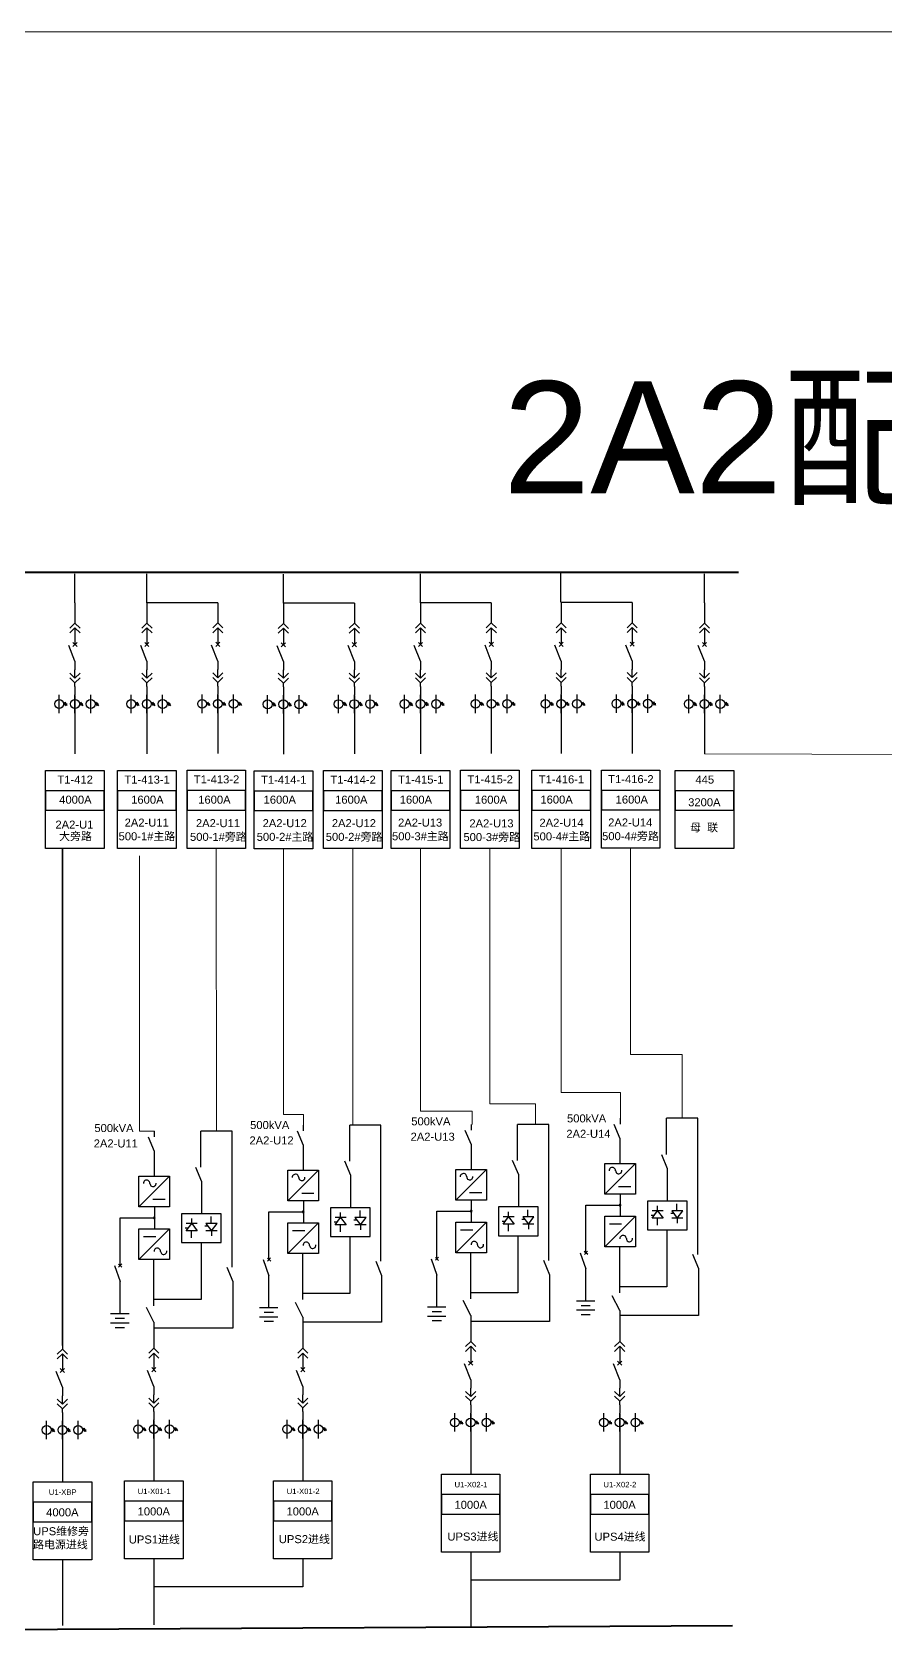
# Model space of a CAD drawing. Header units: millimetres. Extents: x -3460 to -460, y 6070 to 9130.
# Drawn here: x -2184.3 to -2108.3, y 7526.2 to 7668.4 of the extents above; entities that cross this region are included whole.
import ezdxf
from ezdxf.enums import TextEntityAlignment as Align

# ---------------------------------------------------------------- set-up
doc = ezdxf.new("R2010")
doc.units = ezdxf.units.MM
doc.header["$LTSCALE"] = 1000
doc.header["$MEASUREMENT"] = 0
doc.styles.get("Standard").update_dxf_attribs({"font": 'arial.ttf'})

# ---------------------------------------------------------------- blocks, each defined once
blk = doc.blocks.new('DYDQAA05')
at = {"color": 0}
blk.add_lwpolyline([(0, 0), (0, -7)], dxfattribs=at)
blk = doc.blocks.new('DYDQAA03')
at = {"color": 0}
for points in [[(0, 0), (0, -1.5)], [(-2.12, -3.62), (0, -1.5)], [(-2.12, -5.62), (0, -3.5)], [(2.12, -3.62), (0, -1.5)], [(2.12, -5.62), (0, -3.5)], [(0, -3.5), (0, -7)]]:
    blk.add_lwpolyline(points, dxfattribs=at)
blk = doc.blocks.new('DYDQAA09')
at = {"color": 0}
blk.add_lwpolyline([(0, 0), (0, -3.5)], dxfattribs=at)
blk.add_lwpolyline([(0, 0), (0, -3.5)], dxfattribs=at)
blk.add_lwpolyline([(0, 0), (0, -3.5)], dxfattribs=at)
blk.add_lwpolyline([(0, 0), (0, -3.5)], dxfattribs=at)
blk.add_lwpolyline([(0, 0), (0, -3.5)], dxfattribs=at)
blk.add_lwpolyline([(0, 0), (0, -3.5)], dxfattribs=at)
blk.add_lwpolyline([(0, 0), (0, -3.5)], dxfattribs=at)
blk.add_lwpolyline([(0, 0), (0, -3.5)], dxfattribs=at)
blk.add_lwpolyline([(0, 0), (0, -3.5)], dxfattribs=at)
blk = doc.blocks.new('DYDQ0201')
at = {"color": 0}
for points in [[(0.86, -0.86), (-0.86, 0.86)], [(-0.86, -0.86), (0.86, 0.86)], [(0, -7), (-2.61, -0.37)]]:
    blk.add_lwpolyline(points, dxfattribs=at)
blk = doc.blocks.new('DYDQAA04')
at = {"color": 0}
for points in [[(0, -3.5), (0, 0)], [(-2.12, -1.38), (0, -3.5)], [(-2.12, -3.38), (0, -5.5)], [(2.12, -1.38), (0, -3.5)], [(2.12, -3.38), (0, -5.5)], [(0, -7), (0, -5.5)]]:
    blk.add_lwpolyline(points, dxfattribs=at)
blk = doc.blocks.new('A$C03DD39B5')
for p, q in [((417, 475), (283, 392)), ((417, 422), (283, 339)), ((350, 333), (350, 467))]:
    blk.add_line(p, q)
blk.add_lwpolyline([(700, 167), (0, 167)])
blk.add_circle((350, 167), 167)

msp = doc.modelspace()

# ---------------------------------------------------------------- linework, layer by layer
for p, q in [((-2180.48, 7617.54, -9584.06), (-2180.48, 7620.12, -8200.78)), ((-2174.07, 7617.55, -10275.7), (-2174.07, 7620.12, -8892.42)), ((-2161.92, 7617.52, -9584.06), (-2161.92, 7620.1, -8200.78)), ((-2149.71, 7617.55, -8889.69), (-2149.71, 7620.12, -7506.41)), ((-2137.22, 7617.59, -3460.94), (-2137.22, 7620.16, -2077.65)), ((-2124.42, 7617.55, -9584.06), (-2124.42, 7620.12, -8200.78)), ((-2167.76, 7617.55, -10275.7), (-2174.07, 7617.55, -10275.7)), ((-2155.6, 7617.52, -9584.06), (-2161.92, 7617.52, -9584.06)), ((-2143.4, 7617.55, -8889.69), (-2149.71, 7617.55, -8889.69)), ((-2130.86, 7617.56, -15012.81), (-2137.18, 7617.56, -15012.81)), ((-2180.48, 7609.3, -7382.84), (-2180.48, 7607.66, -7382.84)), ((-2174.07, 7609.31, -8074.48), (-2174.07, 7607.67, -8074.48)), ((-2167.76, 7609.32, -7382.84), (-2167.76, 7607.68, -7382.84)), ((-2161.92, 7609.28, -7382.84), (-2161.92, 7607.64, -7382.84)), ((-2155.6, 7609.3, -6691.2), (-2155.6, 7607.66, -6691.2)), ((-2149.71, 7609.31, -6688.47), (-2149.71, 7607.67, -6688.47)), ((-2143.4, 7609.32, -5996.82), (-2143.4, 7607.68, -5996.82)), ((-2137.18, 7609.32, -12811.59), (-2137.18, 7607.68, -12811.59)), ((-2130.86, 7609.34, -12119.95), (-2130.86, 7607.7, -12119.95)), ((-2124.42, 7609.31, -7382.84), (-2124.42, 7607.67, -7382.84)), ((-2180.48, 7607.66, -7382.84), (-2180.48, 7604.1, -7382.84)), ((-2174.07, 7607.67, -8074.48), (-2174.07, 7604.1, -8074.48)), ((-2167.76, 7607.68, -7382.84), (-2167.76, 7604.12, -7382.84)), ((-2161.92, 7607.64, -7382.84), (-2161.92, 7604.07, -7382.84)), ((-2155.6, 7607.66, -6691.2), (-2155.6, 7604.09, -6691.2)), ((-2149.71, 7607.67, -6688.47), (-2149.71, 7604.1, -6688.47)), ((-2143.4, 7607.68, -5996.82), (-2143.4, 7604.12, -5996.82)), ((-2137.18, 7607.68, -12811.59), (-2137.18, 7604.12, -12811.59)), ((-2130.86, 7607.7, -12119.95), (-2130.86, 7604.13, -12119.95)), ((-2124.42, 7607.67, -7382.84), (-2124.42, 7604.1, -7382.84)), ((-2181.6, 7544.65, -6824.36), (-2181.6, 7543.01, -6824.36)), ((-2173.45, 7544.72, -6824.36), (-2173.45, 7543.08, -6824.36)), ((-2160.19, 7544.72, -6824.36), (-2160.19, 7543.08, -6824.36)), ((-2145.24, 7545.32, -6824.36), (-2145.24, 7543.68, -6824.36)), ((-2131.97, 7545.32, -6824.36), (-2131.97, 7543.68, -6824.36)), ((-2181.6, 7543.01, -4623.13), (-2181.6, 7539.26, -6983.17)), ((-2173.45, 7543.08, -4623.13), (-2173.45, 7539.33, -6950.66)), ((-2160.19, 7543.08, -4623.13), (-2160.19, 7539.33, -6982.15)), ((-2145.24, 7543.68, -4623.13), (-2145.24, 7539.93, -6950.66)), ((-2131.97, 7543.68, -4623.13), (-2131.97, 7539.93, -6982.15)), ((-2181.6, 7532.3, -6950.66), (-2181.6, 7526.45, -6950.66)), ((-2173.45, 7532.38, -6950.66), (-2173.45, 7526.52, -6950.66)), ((-2160.19, 7532.38, -6950.66), (-2160.19, 7529.91, -6950.66)), ((-2145.24, 7532.98, -6950.66), (-2145.24, 7526.4, -6950.66)), ((-2131.97, 7532.98, -6950.66), (-2131.97, 7530.5, -6950.66)), ((-2131.97, 7530.5, -6950.66), (-2145.24, 7530.5, -6950.66)), ((-2160.19, 7529.91, -6950.66), (-2173.45, 7529.91, -6950.66))]:
    msp.add_line(p, q)
at = {"color": 1, "lineweight": 20}
msp.add_line((-2124.42, 7604.1, -7382.84), (-2092.45, 7603.99, -6691.2), dxfattribs=at)
at = {"color": 5, "lineweight": 35}
msp.add_line((-2181.6, 7595.66, -8200.78), (-2181.6, 7551.4, -9025.58), dxfattribs=at)
at = {"color": 3, "lineweight": 13, "ltscale": 0.02468, "true_color": 0x00ff00}
for p, q in [((-2167.89, 7595.67, -8200.78), (-2167.88, 7570.49, -9025.58)), ((-2155.74, 7595.65, -7509.14), (-2155.74, 7571.03, -9025.58)), ((-2143.53, 7595.67, -6814.77), (-2143.53, 7572.91, -6814.77)), ((-2131, 7595.69, -12937.89), (-2131, 7577.3, -12937.89)), ((-2131, 7577.3, -12937.89), (-2126.41, 7577.3, -12937.89)), ((-2126.41, 7577.3, -12937.89), (-2126.41, 7571.63, -12937.89)), ((-2143.53, 7572.91, -6814.77), (-2139.47, 7572.91, -6814.77)), ((-2139.47, 7572.91, -6814.77), (-2139.47, 7571.09, -6814.77))]:
    msp.add_line(p, q, dxfattribs=at)
at = {"color": 6, "lineweight": 13, "ltscale": 0.02468, "true_color": 0xff00ff}
for p, q in [((-2161.92, 7595.63, -8200.78), (-2161.92, 7571.96, -8200.78)), ((-2149.71, 7595.66, -7506.41), (-2149.71, 7572.26, -7506.41)), ((-2137.18, 7595.67, -13629.53), (-2137.18, 7573.92, -13629.53)), ((-2174.74, 7595), (-2174.74, 7570.49)), ((-2137.18, 7573.92, -13629.53), (-2131.9, 7573.92, -13629.53)), ((-2131.9, 7573.92, -13629.53), (-2131.9, 7571.63, -13629.53)), ((-2161.92, 7571.96, -8200.78), (-2160.13, 7571.96, -8200.78)), ((-2160.13, 7571.96, -8200.78), (-2160.13, 7571.03, -8200.78)), ((-2149.71, 7572.26, -7506.41), (-2145.11, 7572.26, -7506.41)), ((-2145.11, 7572.26, -7506.41), (-2145.11, 7571.09, -7506.41)), ((-2174.74, 7570.49), (-2173.4, 7570.49))]:
    msp.add_line(p, q, dxfattribs=at)
at = {"color": 3, "lineweight": -2}
for p, q in [((-2131.91, 7571.11, -9025.58), (-2131.91, 7571.63, -9025.58)), ((-2125.01, 7571.63, -9025.58), (-2127.79, 7571.63, -9025.58)), ((-2127.79, 7568.41, -9025.58), (-2127.79, 7571.63, -9025.58)), ((-2125.01, 7571.63, -9025.58), (-2127.79, 7571.63, -9025.58)), ((-2173.4, 7569.97, -9025.58), (-2173.4, 7570.49, -9025.58)), ((-2166.49, 7570.49, -9025.58), (-2169.28, 7570.49, -9025.58)), ((-2169.28, 7567.27, -9025.58), (-2169.28, 7570.49, -9025.58)), ((-2166.49, 7570.49, -9025.58), (-2169.28, 7570.49, -9025.58)), ((-2160.7, 7570.51, -9025.58), (-2160.17, 7569.23, -9025.58)), ((-2160.13, 7570.51, -9025.58), (-2160.13, 7571.03, -9025.58)), ((-2153.23, 7571.03, -9025.58), (-2156.01, 7571.03, -9025.58)), ((-2156.01, 7567.81, -9025.58), (-2156.01, 7571.03, -9025.58)), ((-2153.23, 7571.03, -9025.58), (-2156.01, 7571.03, -9025.58)), ((-2145.75, 7570.56, -9025.58), (-2145.21, 7569.29, -9025.58)), ((-2145.18, 7570.57, -9025.58), (-2145.18, 7571.09, -9025.58)), ((-2138.27, 7571.09, -9025.58), (-2141.06, 7571.09, -9025.58)), ((-2141.06, 7567.87, -9025.58), (-2141.06, 7571.09, -9025.58)), ((-2138.27, 7571.09, -9025.58), (-2141.06, 7571.09, -9025.58)), ((-2132.48, 7571.1, -9025.58), (-2131.95, 7569.83, -9025.58)), ((-2173.96, 7569.97, -9025.58), (-2173.43, 7568.69, -9025.58)), ((-2173.43, 7568.69, -9025.58), (-2173.43, 7566.51, -9025.58)), ((-2160.17, 7569.23, -9025.58), (-2160.17, 7567.05, -9025.58)), ((-2145.21, 7569.29, -9025.58), (-2145.21, 7567.1, -9025.58)), ((-2131.95, 7569.83, -9025.58), (-2131.95, 7567.64, -9025.58)), ((-2169.75, 7567.29, -9025.58), (-2169.21, 7566.01, -9025.58)), ((-2156.48, 7567.83, -9025.58), (-2155.95, 7566.55, -9025.58)), ((-2141.53, 7567.89, -9025.58), (-2140.99, 7566.61, -9025.58)), ((-2130.57, 7567.6, -9025.58), (-2133.3, 7564.87, -9025.58)), ((-2133.3, 7567.6, -9025.58), (-2130.57, 7567.6, -9025.58)), ((-2133.3, 7564.87, -9025.58), (-2133.3, 7567.6, -9025.58)), ((-2130.57, 7567.6, -9025.58), (-2130.57, 7564.87, -9025.58)), ((-2128.26, 7568.42, -9025.58), (-2127.73, 7567.15, -9025.58)), ((-2127.73, 7567.15, -9025.58), (-2127.73, 7564.26, -9025.58)), ((-2172.05, 7566.47, -9025.58), (-2174.78, 7563.74, -9025.58)), ((-2174.78, 7566.47, -9025.58), (-2172.05, 7566.47, -9025.58)), ((-2174.78, 7563.74, -9025.58), (-2174.78, 7566.47, -9025.58)), ((-2172.05, 7566.47, -9025.58), (-2172.05, 7563.74, -9025.58)), ((-2169.21, 7566.01, -9025.58), (-2169.21, 7563.13, -9025.58)), ((-2158.79, 7567.01, -9025.58), (-2161.52, 7564.27, -9025.58)), ((-2161.52, 7567.01, -9025.58), (-2158.79, 7567.01, -9025.58)), ((-2161.52, 7564.27, -9025.58), (-2161.52, 7567.01, -9025.58)), ((-2158.79, 7567.01, -9025.58), (-2158.79, 7564.27, -9025.58)), ((-2155.95, 7566.55, -9025.58), (-2155.95, 7563.67, -9025.58)), ((-2143.83, 7567.07, -9025.58), (-2146.56, 7564.33, -9025.58)), ((-2146.56, 7567.07, -9025.58), (-2143.83, 7567.07, -9025.58)), ((-2146.56, 7564.33, -9025.58), (-2146.56, 7567.07, -9025.58)), ((-2143.83, 7567.07, -9025.58), (-2143.83, 7564.33, -9025.58)), ((-2140.99, 7566.61, -9025.58), (-2140.99, 7563.73, -9025.58)), ((-2173.55, 7564.42, -9025.58), (-2172.46, 7564.42, -9025.58)), ((-2160.29, 7564.96, -9025.58), (-2159.2, 7564.96, -9025.58)), ((-2160.14, 7564.29, -9025.58), (-2160.14, 7562.36, -9025.58)), ((-2143.83, 7564.33, -9025.58), (-2146.56, 7564.33, -9025.58)), ((-2145.33, 7565.02, -9025.58), (-2144.24, 7565.02, -9025.58)), ((-2145.19, 7564.35, -9025.58), (-2145.19, 7562.42, -9025.58)), ((-2130.57, 7564.87, -9025.58), (-2133.3, 7564.87, -9025.58)), ((-2132.07, 7565.55, -9025.58), (-2130.98, 7565.55, -9025.58)), ((-2131.93, 7564.89, -9025.58), (-2131.93, 7562.96, -9025.58)), ((-2172.05, 7563.74, -9025.58), (-2174.78, 7563.74, -9025.58)), ((-2173.41, 7563.75, -9025.58), (-2173.41, 7561.82, -9025.58)), ((-2169.21, 7563.13, -9025.58), (-2170.98, 7563.13, -9025.58)), ((-2170.98, 7563.13, -9025.58), (-2170.98, 7560.56, -9025.58)), ((-2167.45, 7563.13, -9025.58), (-2169.21, 7563.13, -9025.58)), ((-2168.36, 7562.27, -9025.58), (-2168.36, 7562.89, -9025.58)), ((-2167.45, 7560.56, -9025.58), (-2167.45, 7563.13, -9025.58)), ((-2163.2, 7563.3, -9025.58), (-2160.14, 7563.3, -9025.58)), ((-2163.2, 7560.51, -9025.58), (-2163.2, 7563.3, -9025.58)), ((-2163.2, 7560.51, -9025.58), (-2163.2, 7563.27, -9025.58)), ((-2158.79, 7564.27, -9025.58), (-2161.52, 7564.27, -9025.58)), ((-2155.95, 7563.67, -9025.58), (-2157.72, 7563.67, -9025.58)), ((-2157.72, 7563.67, -9025.58), (-2157.72, 7561.1, -9025.58)), ((-2156.82, 7562.8, -9025.58), (-2156.82, 7563.24, -9025.58)), ((-2154.18, 7563.67, -9025.58), (-2155.95, 7563.67, -9025.58)), ((-2155.09, 7562.81, -9025.58), (-2155.09, 7563.43, -9025.58)), ((-2154.18, 7561.1, -9025.58), (-2154.18, 7563.67, -9025.58)), ((-2148.25, 7563.36, -9025.58), (-2145.19, 7563.36, -9025.58)), ((-2148.25, 7560.57, -9025.58), (-2148.25, 7563.36, -9025.58)), ((-2148.25, 7560.57, -9025.58), (-2148.25, 7563.33, -9025.58)), ((-2140.99, 7563.73, -9025.58), (-2142.76, 7563.73, -9025.58)), ((-2142.76, 7563.73, -9025.58), (-2142.76, 7561.16, -9025.58)), ((-2141.87, 7562.86, -9025.58), (-2141.87, 7563.3, -9025.58)), ((-2139.23, 7563.73, -9025.58), (-2140.99, 7563.73, -9025.58)), ((-2140.14, 7562.87, -9025.58), (-2140.14, 7563.48, -9025.58)), ((-2139.23, 7561.16, -9025.58), (-2139.23, 7563.73, -9025.58)), ((-2134.98, 7563.9, -9025.58), (-2131.93, 7563.9, -9025.58)), ((-2134.98, 7561.1, -9025.58), (-2134.98, 7563.9, -9025.58)), ((-2134.98, 7561.1, -9025.58), (-2134.98, 7563.87, -9025.58)), ((-2133.3, 7562.92, -9025.58), (-2130.57, 7562.92, -9025.58)), ((-2130.57, 7562.92, -9025.58), (-2133.3, 7560.19, -9025.58)), ((-2133.3, 7560.19, -9025.58), (-2133.3, 7562.92, -9025.58)), ((-2130.57, 7562.92, -9025.58), (-2130.57, 7560.19, -9025.58)), ((-2127.73, 7564.26, -9025.58), (-2129.5, 7564.26, -9025.58)), ((-2129.5, 7564.26, -9025.58), (-2129.5, 7561.7, -9025.58)), ((-2128.92, 7562.98, -9025.58), (-2129.18, 7562.98, -9025.58)), ((-2128.11, 7563.39, -9025.58), (-2129.09, 7563.39, -9025.58)), ((-2129.09, 7562.74, -9025.58), (-2128.6, 7563.39, -9025.58)), ((-2128.6, 7563.4, -9025.58), (-2128.6, 7563.83, -9025.58)), ((-2128.6, 7563.39, -9025.58), (-2128.11, 7562.74, -9025.58)), ((-2125.97, 7564.26, -9025.58), (-2127.73, 7564.26, -9025.58)), ((-2127.15, 7563.15, -9025.58), (-2127.42, 7563.15, -9025.58)), ((-2126.34, 7563.39, -9025.58), (-2127.33, 7563.39, -9025.58)), ((-2127.33, 7563.39, -9025.58), (-2126.84, 7562.74, -9025.58)), ((-2126.87, 7563.41, -9025.58), (-2126.87, 7564.02, -9025.58)), ((-2126.84, 7562.74, -9025.58), (-2126.34, 7563.39, -9025.58)), ((-2125.97, 7561.7, -9025.58), (-2125.97, 7564.26, -9025.58)), ((-2176.46, 7562.77, -9025.58), (-2173.41, 7562.77, -9025.58)), ((-2176.46, 7559.97, -9025.58), (-2176.46, 7562.77, -9025.58)), ((-2176.46, 7559.97, -9025.58), (-2176.46, 7562.74, -9025.58)), ((-2174.78, 7561.79, -9025.58), (-2172.05, 7561.79, -9025.58)), ((-2172.05, 7561.79, -9025.58), (-2174.78, 7559.05, -9025.58)), ((-2174.78, 7559.05, -9025.58), (-2174.78, 7561.79, -9025.58)), ((-2172.05, 7561.79, -9025.58), (-2172.05, 7559.05, -9025.58)), ((-2170.4, 7561.84, -9025.58), (-2170.66, 7561.84, -9025.58)), ((-2169.59, 7562.26, -9025.58), (-2170.58, 7562.26, -9025.58)), ((-2170.58, 7561.6, -9025.58), (-2170.08, 7562.26, -9025.58)), ((-2169.59, 7561.6, -9025.58), (-2170.58, 7561.6, -9025.58)), ((-2170.12, 7561.59, -9025.58), (-2170.12, 7560.97, -9025.58)), ((-2170.08, 7562.26, -9025.58), (-2170.08, 7562.7, -9025.58)), ((-2170.08, 7562.26, -9025.58), (-2169.59, 7561.6, -9025.58)), ((-2168.64, 7562.02, -9025.58), (-2168.9, 7562.02, -9025.58)), ((-2167.83, 7562.26, -9025.58), (-2168.81, 7562.26, -9025.58)), ((-2168.81, 7562.26, -9025.58), (-2168.32, 7561.6, -9025.58)), ((-2167.83, 7561.6, -9025.58), (-2168.81, 7561.6, -9025.58)), ((-2168.32, 7561.6, -9025.58), (-2167.83, 7562.26, -9025.58)), ((-2168.32, 7561.6, -9025.58), (-2168.32, 7561.16, -9025.58)), ((-2161.52, 7562.32, -9025.58), (-2158.79, 7562.32, -9025.58)), ((-2158.79, 7562.32, -9025.58), (-2161.52, 7559.59, -9025.58)), ((-2161.52, 7559.59, -9025.58), (-2161.52, 7562.32, -9025.58)), ((-2161.11, 7561.64, -9025.58), (-2160.02, 7561.64, -9025.58)), ((-2158.79, 7562.32, -9025.58), (-2158.79, 7559.59, -9025.58)), ((-2157.14, 7562.38, -9025.58), (-2157.4, 7562.38, -9025.58)), ((-2156.33, 7562.79, -9025.58), (-2157.31, 7562.79, -9025.58)), ((-2157.31, 7562.14, -9025.58), (-2156.82, 7562.79, -9025.58)), ((-2156.33, 7562.14, -9025.58), (-2157.31, 7562.14, -9025.58)), ((-2156.86, 7562.12, -9025.58), (-2156.86, 7561.51, -9025.58)), ((-2156.82, 7562.79, -9025.58), (-2156.33, 7562.14, -9025.58)), ((-2155.37, 7562.55, -9025.58), (-2155.63, 7562.55, -9025.58)), ((-2154.56, 7562.79, -9025.58), (-2155.55, 7562.79, -9025.58)), ((-2155.55, 7562.79, -9025.58), (-2155.06, 7562.14, -9025.58)), ((-2154.56, 7562.14, -9025.58), (-2155.55, 7562.14, -9025.58)), ((-2155.06, 7562.14, -9025.58), (-2154.56, 7562.79, -9025.58)), ((-2155.06, 7562.14, -9025.58), (-2155.06, 7561.7, -9025.58)), ((-2146.56, 7562.38, -9025.58), (-2143.83, 7562.38, -9025.58)), ((-2143.83, 7562.38, -9025.58), (-2146.56, 7559.65, -9025.58)), ((-2146.56, 7559.65, -9025.58), (-2146.56, 7562.38, -9025.58)), ((-2146.15, 7561.7, -9025.58), (-2145.06, 7561.7, -9025.58)), ((-2143.83, 7562.38, -9025.58), (-2143.83, 7559.65, -9025.58)), ((-2142.18, 7562.44, -9025.58), (-2142.44, 7562.44, -9025.58)), ((-2141.37, 7562.85, -9025.58), (-2142.36, 7562.85, -9025.58)), ((-2142.36, 7562.2, -9025.58), (-2141.87, 7562.85, -9025.58)), ((-2141.37, 7562.2, -9025.58), (-2142.36, 7562.2, -9025.58)), ((-2141.9, 7562.18, -9025.58), (-2141.9, 7561.57, -9025.58)), ((-2141.87, 7562.85, -9025.58), (-2141.37, 7562.2, -9025.58)), ((-2140.42, 7562.61, -9025.58), (-2140.68, 7562.61, -9025.58)), ((-2139.61, 7562.85, -9025.58), (-2140.59, 7562.85, -9025.58)), ((-2140.59, 7562.85, -9025.58), (-2140.1, 7562.2, -9025.58)), ((-2139.61, 7562.2, -9025.58), (-2140.59, 7562.2, -9025.58)), ((-2140.1, 7562.2, -9025.58), (-2139.61, 7562.85, -9025.58)), ((-2140.1, 7562.19, -9025.58), (-2140.1, 7561.76, -9025.58)), ((-2132.89, 7562.24, -9025.58), (-2131.8, 7562.24, -9025.58)), ((-2129.5, 7561.7, -9025.58), (-2127.73, 7561.7, -9025.58)), ((-2128.11, 7562.74, -9025.58), (-2129.09, 7562.74, -9025.58)), ((-2128.64, 7562.72, -9025.58), (-2128.64, 7562.11, -9025.58)), ((-2127.73, 7561.7, -9025.58), (-2125.97, 7561.7, -9025.58)), ((-2126.34, 7562.74, -9025.58), (-2127.33, 7562.74, -9025.58)), ((-2126.84, 7562.73, -9025.58), (-2126.84, 7562.29, -9025.58)), ((-2174.37, 7561.1, -9025.58), (-2173.28, 7561.1, -9025.58)), ((-2170.98, 7560.56, -9025.58), (-2169.21, 7560.56, -9025.58)), ((-2169.21, 7560.56, -9025.58), (-2167.45, 7560.56, -9025.58)), ((-2157.72, 7561.1, -9025.58), (-2155.95, 7561.1, -9025.58)), ((-2155.95, 7561.1, -9025.58), (-2154.18, 7561.1, -9025.58)), ((-2142.76, 7561.16, -9025.58), (-2140.99, 7561.16, -9025.58)), ((-2140.99, 7561.16, -9025.58), (-2139.23, 7561.16, -9025.58)), ((-2130.57, 7560.19, -9025.58), (-2133.3, 7560.19, -9025.58)), ((-2172.05, 7559.05, -9025.58), (-2174.78, 7559.05, -9025.58)), ((-2158.79, 7559.59, -9025.58), (-2161.52, 7559.59, -9025.58)), ((-2143.83, 7559.65, -9025.58), (-2146.56, 7559.65, -9025.58))]:
    msp.add_line(p, q, dxfattribs=at)
at = {"color": 3}
for p, q in [((-2125.01, 7559.5, -9025.58), (-2125.01, 7571.63, -9025.58)), ((-2166.49, 7558.37, -9025.58), (-2166.49, 7570.49, -9025.58)), ((-2153.23, 7558.9, -9025.58), (-2153.23, 7571.03, -9025.58)), ((-2138.27, 7558.96, -9025.58), (-2138.27, 7571.09, -9025.58)), ((-2127.77, 7561.7, -9025.58), (-2127.77, 7558.24, -9025.58)), ((-2169.25, 7560.56, -9025.58), (-2169.25, 7557.1, -9025.58)), ((-2163.2, 7559.05, -9025.58), (-2163.2, 7560.51, -9025.58)), ((-2155.99, 7561.1, -9025.58), (-2155.99, 7557.64, -9025.58)), ((-2148.25, 7559.11, -9025.58), (-2148.25, 7560.57, -9025.58)), ((-2141.03, 7561.16, -9025.58), (-2141.03, 7557.7, -9025.58)), ((-2134.98, 7559.65, -9025.58), (-2134.98, 7561.1, -9025.58)), ((-2131.97, 7556.07, -9025.58), (-2131.97, 7560.19, -9025.58)), ((-2176.3, 7558.36, -9025.58), (-2176.6, 7558.64, -9025.58)), ((-2176.32, 7558.66, -9025.58), (-2176.59, 7558.38, -9025.58)), ((-2176.46, 7558.51, -9025.58), (-2176.46, 7559.97, -9025.58)), ((-2173.45, 7554.94, -9025.58), (-2173.45, 7559.05, -9025.58)), ((-2163.71, 7559.05, -9025.58), (-2163.2, 7557.61, -9025.58)), ((-2163.04, 7558.9, -9025.58), (-2163.34, 7559.18, -9025.58)), ((-2163.06, 7559.2, -9025.58), (-2163.33, 7558.92, -9025.58)), ((-2160.19, 7555.48, -9025.58), (-2160.19, 7559.59, -9025.58)), ((-2153.7, 7558.92, -9025.58), (-2153.17, 7557.64, -9025.58)), ((-2148.75, 7559.11, -9025.58), (-2148.25, 7557.67, -9025.58)), ((-2148.09, 7558.95, -9025.58), (-2148.38, 7559.24, -9025.58)), ((-2148.1, 7559.25, -9025.58), (-2148.37, 7558.98, -9025.58)), ((-2145.24, 7555.54, -9025.58), (-2145.24, 7559.65, -9025.58)), ((-2138.74, 7558.98, -9025.58), (-2138.21, 7557.7, -9025.58)), ((-2135.49, 7559.65, -9025.58), (-2134.98, 7558.21, -9025.58)), ((-2134.82, 7559.49, -9025.58), (-2135.12, 7559.78, -9025.58)), ((-2134.84, 7559.79, -9025.58), (-2135.11, 7559.51, -9025.58)), ((-2125.48, 7559.52, -9025.58), (-2124.95, 7558.24, -9025.58)), ((-2176.97, 7558.51, -9025.58), (-2176.46, 7557.08, -9025.58)), ((-2166.96, 7558.38, -9025.58), (-2166.43, 7557.1, -9025.58)), ((-2163.2, 7554.75, -9025.58), (-2163.2, 7557.61, -9025.58)), ((-2153.17, 7557.64, -9025.58), (-2153.17, 7553.48, -9025.58)), ((-2148.25, 7554.81, -9025.58), (-2148.25, 7557.67, -9025.58)), ((-2138.21, 7557.7, -9025.58), (-2138.21, 7553.54, -9025.58)), ((-2134.98, 7555.35, -9025.58), (-2134.98, 7558.21, -9025.58)), ((-2124.95, 7558.24, -9025.58), (-2124.95, 7554.08, -9025.58)), ((-2176.46, 7554.21, -9025.58), (-2176.46, 7557.08, -9025.58)), ((-2166.43, 7557.1, -9025.58), (-2166.43, 7552.95, -9025.58)), ((-2131.97, 7554.51, -9025.58), (-2132.63, 7555.82, -9025.58)), ((-2173.45, 7553.48, -9025.58), (-2174.12, 7554.79, -9025.58)), ((-2160.19, 7553.91, -9025.58), (-2160.85, 7555.22, -9025.58)), ((-2145.24, 7554.08, -9025.58), (-2145.9, 7555.39, -9025.58)), ((-2131.97, 7554.51, -9025.58), (-2131.97, 7552.07, -9025.58)), ((-2173.45, 7553.48, -9025.58), (-2173.45, 7551.47, -9025.58)), ((-2166.43, 7552.95, -9025.58), (-2173.45, 7552.95, -9025.58)), ((-2160.19, 7553.91, -9025.58), (-2160.19, 7551.47, -9025.58)), ((-2153.17, 7553.48, -9025.58), (-2160.19, 7553.48, -9025.58)), ((-2145.24, 7554.08, -9025.58), (-2145.24, 7552.07, -9025.58)), ((-2138.21, 7553.54, -9025.58), (-2145.24, 7553.54, -9025.58)), ((-2124.95, 7554.08, -9025.58), (-2131.97, 7554.08, -9025.58))]:
    msp.add_line(p, q, dxfattribs=at)
at = {"color": 1, "lineweight": 40}
msp.add_line((-2269.49, 7525.67, -13618.64), (-2121.91, 7526.45, -13618.64), dxfattribs=at)
at = {"color": 1, "lineweight": 13, "ltscale": 0.001071}
msp.add_lwpolyline([(-2276.16, 7668.39), (-1872, 7668.39), (-1872, 7350), (-2276.16, 7350)], close=True, dxfattribs=at)
at = {"color": 1, "lineweight": 40, "ltscale": 100, "elevation": -27554.09}
msp.add_lwpolyline([(-2121.38, 7620.23), (-2229.07, 7620.23), (-2229.07, 7620.23)], dxfattribs=at)
for points, elevation in [([(-2183.09, 7602.61), (-2177.88, 7602.61), (-2177.88, 7595.66), (-2183.09, 7595.66)], -8200.78), ([(-2176.68, 7602.61), (-2171.47, 7602.61), (-2171.47, 7595.66), (-2176.68, 7595.66)], -8892.42), ([(-2170.5, 7602.63), (-2165.29, 7602.63), (-2165.29, 7595.67), (-2170.5, 7595.67)], -8200.78), ([(-2164.52, 7602.59), (-2159.31, 7602.59), (-2159.31, 7595.63), (-2164.52, 7595.63)], -8200.78), ([(-2158.34, 7602.6), (-2153.13, 7602.6), (-2153.13, 7595.65), (-2158.34, 7595.65)], -7509.14), ([(-2152.32, 7602.61), (-2147.11, 7602.61), (-2147.11, 7595.66), (-2152.32, 7595.66)], -7506.41), ([(-2146.14, 7602.63), (-2140.93, 7602.63), (-2140.93, 7595.67), (-2146.14, 7595.67)], -6814.77), ([(-2139.78, 7602.63), (-2134.57, 7602.63), (-2134.57, 7595.67), (-2139.78, 7595.67)], -13629.53), ([(-2133.6, 7602.64), (-2128.39, 7602.64), (-2128.39, 7595.69), (-2133.6, 7595.69)], -12937.89), ([(-2127.02, 7602.61), (-2121.81, 7602.61), (-2121.81, 7595.66), (-2127.02, 7595.66)], -8200.78), ([(-2183.09, 7599.06), (-2177.88, 7599.06), (-2177.88, 7600.79), (-2183.09, 7600.79)], -8200.78), ([(-2176.68, 7599.06), (-2171.47, 7599.06), (-2171.47, 7600.8), (-2176.68, 7600.8)], -8892.42), ([(-2170.5, 7599.08), (-2165.29, 7599.08), (-2165.29, 7600.81), (-2170.5, 7600.81)], -8200.78), ([(-2164.52, 7599.03), (-2159.31, 7599.03), (-2159.31, 7600.77), (-2164.52, 7600.77)], -8200.78), ([(-2158.34, 7599.05), (-2153.13, 7599.05), (-2153.13, 7600.79), (-2158.34, 7600.79)], -7509.14), ([(-2152.32, 7599.06), (-2147.11, 7599.06), (-2147.11, 7600.8), (-2152.32, 7600.8)], -7506.41), ([(-2146.14, 7599.08), (-2140.93, 7599.08), (-2140.93, 7600.81), (-2146.14, 7600.81)], -6814.77), ([(-2139.78, 7599.08), (-2134.57, 7599.08), (-2134.57, 7600.81), (-2139.78, 7600.81)], -13629.53), ([(-2133.6, 7599.09), (-2128.39, 7599.09), (-2128.39, 7600.83), (-2133.6, 7600.83)], -12937.89), ([(-2127.02, 7599.06), (-2121.81, 7599.06), (-2121.81, 7600.8), (-2127.02, 7600.8)], -8200.78), ([(-2184.2, 7539.26), (-2178.99, 7539.26), (-2178.99, 7532.3), (-2184.2, 7532.3)], -6983.17), ([(-2176.06, 7539.33), (-2170.85, 7539.33), (-2170.85, 7532.38), (-2176.06, 7532.38)], -6950.66), ([(-2162.8, 7539.33), (-2157.59, 7539.33), (-2157.59, 7532.38), (-2162.8, 7532.38)], -6982.15), ([(-2147.84, 7539.93), (-2142.63, 7539.93), (-2142.63, 7532.98), (-2147.84, 7532.98)], -6950.66), ([(-2134.58, 7539.93), (-2129.37, 7539.93), (-2129.37, 7532.98), (-2134.58, 7532.98)], -6982.15), ([(-2184.2, 7535.7), (-2178.99, 7535.7), (-2178.99, 7537.44), (-2184.2, 7537.44)], -6983.17), ([(-2176.06, 7535.78), (-2170.85, 7535.78), (-2170.85, 7537.52), (-2176.06, 7537.52)], -6950.66), ([(-2162.8, 7535.78), (-2157.59, 7535.78), (-2157.59, 7537.52), (-2162.8, 7537.52)], -6982.15), ([(-2147.84, 7536.38), (-2142.63, 7536.38), (-2142.63, 7538.11), (-2147.84, 7538.11)], -6950.66), ([(-2134.58, 7536.38), (-2129.37, 7536.38), (-2129.37, 7538.11), (-2134.58, 7538.11)], -6982.15)]:
    msp.add_lwpolyline(points, close=True, dxfattribs=dict(elevation=elevation))
at = {"color": 3, "elevation": -9025.58}
for points in [[(-2155.99, 7557.64), (-2155.99, 7556.02), (-2160.19, 7556.02)], [(-2141.03, 7557.7), (-2141.03, 7556.08), (-2145.24, 7556.08)], [(-2127.77, 7558.24), (-2127.77, 7556.62), (-2131.97, 7556.62)], [(-2169.25, 7557.1), (-2169.25, 7555.48), (-2173.45, 7555.48)], [(-2162.4, 7554.75), (-2164.04, 7554.75)], [(-2162.81, 7554.34), (-2163.63, 7554.34)], [(-2147.44, 7554.81), (-2149.08, 7554.81)], [(-2147.85, 7554.4), (-2148.67, 7554.4)], [(-2134.18, 7555.35), (-2135.82, 7555.35)], [(-2134.18, 7554.53), (-2135.82, 7554.53)], [(-2134.59, 7554.94), (-2135.41, 7554.94)], [(-2175.66, 7554.21), (-2177.3, 7554.21)], [(-2175.66, 7553.39), (-2177.3, 7553.39)], [(-2176.07, 7553.8), (-2176.89, 7553.8)], [(-2176.07, 7552.98), (-2176.89, 7552.98)], [(-2162.4, 7553.93), (-2164.04, 7553.93)], [(-2162.81, 7553.52), (-2163.63, 7553.52)], [(-2147.44, 7553.99), (-2149.08, 7553.99)], [(-2147.85, 7553.58), (-2148.67, 7553.58)], [(-2134.59, 7554.12), (-2135.41, 7554.12)]]:
    msp.add_lwpolyline(points, dxfattribs=at)
at = {"color": 3, "lineweight": -2}
for centre, radius, start, end in [((-2132.62, 7566.96, -9025.58), 0.29, 0, 183.1262), ((-2174.1, 7565.83, -9025.58), 0.29, 0, 183.1262), ((-2173.53, 7565.83, -9025.58), 0.276, 180, 7.6852), ((-2160.84, 7566.36, -9025.58), 0.29, 0, 183.1262), ((-2160.27, 7566.36, -9025.58), 0.276, 180, 7.6852), ((-2145.88, 7566.42, -9025.58), 0.29, 0, 183.1262), ((-2145.32, 7566.42, -9025.58), 0.276, 180, 7.6852), ((-2132.05, 7566.96, -9025.58), 0.276, 180, 7.6852), ((-2160.15, 7563.29, -9025.58), 0.0769, 0, 180), ((-2160.15, 7563.29, -9025.58), 0.0769, 180, 0), ((-2145.19, 7563.35, -9025.58), 0.0769, 0, 180), ((-2145.19, 7563.35, -9025.58), 0.0769, 180, 0), ((-2131.93, 7563.89, -9025.58), 0.0769, 0, 180), ((-2131.93, 7563.89, -9025.58), 0.0769, 180, 0), ((-2173.41, 7562.76, -9025.58), 0.0769, 0, 180), ((-2173.41, 7562.76, -9025.58), 0.0769, 180, 0), ((-2173.14, 7559.78, -9025.58), 0.29, 0, 183.1262), ((-2159.88, 7560.31, -9025.58), 0.29, 0, 183.1262), ((-2159.31, 7560.31, -9025.58), 0.276, 180, 7.6852), ((-2144.92, 7560.37, -9025.58), 0.29, 0, 183.1262), ((-2144.36, 7560.37, -9025.58), 0.276, 180, 7.6852), ((-2131.66, 7560.91, -9025.58), 0.29, 0, 183.1262), ((-2131.1, 7560.91, -9025.58), 0.276, 180, 7.6852), ((-2172.58, 7559.78, -9025.58), 0.276, 180, 7.6852)]:
    msp.add_arc(centre, radius, start, end, dxfattribs=at)

# ---------------------------------------------------------------- block references
at = {"xscale": 0.2128962921302706, "yscale": 0.2128962921302706, "zscale": 0.2128962921302706}
for name, p in [('DYDQAA05', (-2180.48, 7617.54, -9584.06)), ('DYDQAA05', (-2174.07, 7617.55, -10275.7)), ('DYDQAA05', (-2167.76, 7617.55, -9584.06)), ('DYDQAA05', (-2161.92, 7617.52, -9584.06)), ('DYDQAA05', (-2155.6, 7617.52, -8892.42)), ('DYDQAA05', (-2149.71, 7617.55, -8889.69)), ('DYDQAA05', (-2143.4, 7617.55, -8198.05)), ('DYDQAA05', (-2137.18, 7617.56, -15012.81)), ('DYDQAA05', (-2130.86, 7617.56, -14321.17)), ('DYDQAA05', (-2124.42, 7617.55, -9584.06)), ('DYDQAA03', (-2180.48, 7616.05, -9584.06)), ('DYDQAA03', (-2174.07, 7616.06, -10275.7)), ('DYDQAA03', (-2167.76, 7616.07, -9584.06)), ('DYDQAA03', (-2161.92, 7616.03, -9584.06)), ('DYDQAA03', (-2155.6, 7616.04, -8892.42)), ('DYDQAA03', (-2149.71, 7616.06, -8889.69)), ('DYDQAA03', (-2143.4, 7616.07, -8198.05)), ('DYDQAA03', (-2137.18, 7616.07, -15012.81)), ('DYDQAA03', (-2130.86, 7616.09, -14321.17)), ('DYDQAA03', (-2124.42, 7616.05, -9584.06)), ('DYDQAA09', (-2180.48, 7614.56, -9584.06)), ('DYDQAA09', (-2174.07, 7614.56, -10275.7)), ('DYDQAA09', (-2167.76, 7614.58, -9584.06)), ('DYDQAA09', (-2161.92, 7614.54, -9584.06)), ('DYDQAA09', (-2155.6, 7614.55, -8892.42)), ('DYDQAA09', (-2149.71, 7614.56, -8889.69)), ('DYDQAA09', (-2143.4, 7614.58, -8198.05)), ('DYDQAA09', (-2137.18, 7614.58, -15012.81)), ('DYDQAA09', (-2130.86, 7614.6, -14321.17)), ('DYDQAA09', (-2124.42, 7614.56, -9584.06)), ('DYDQ0201', (-2180.48, 7613.82, -9584.06)), ('DYDQ0201', (-2174.07, 7613.82, -10275.7)), ('DYDQ0201', (-2167.76, 7613.84, -9584.06)), ('DYDQ0201', (-2161.92, 7613.79, -9584.06)), ('DYDQ0201', (-2155.6, 7613.81, -8892.42)), ('DYDQ0201', (-2149.71, 7613.82, -8889.69)), ('DYDQ0201', (-2143.4, 7613.84, -8198.05)), ('DYDQ0201', (-2137.18, 7613.84, -15012.81)), ('DYDQ0201', (-2130.86, 7613.85, -14321.17)), ('DYDQ0201', (-2124.42, 7613.82, -9584.06)), ('DYDQAA04', (-2180.48, 7611.58, -9584.06)), ('DYDQAA09', (-2180.48, 7612.33, -9584.06)), ('DYDQAA04', (-2174.07, 7611.58, -10275.7)), ('DYDQAA09', (-2174.07, 7612.33, -10275.7)), ('DYDQAA04', (-2167.76, 7611.6, -9584.06)), ('DYDQAA09', (-2167.76, 7612.35, -9584.06)), ('DYDQAA04', (-2161.92, 7611.56, -9584.06)), ('DYDQAA09', (-2161.92, 7612.3, -9584.06)), ('DYDQAA04', (-2155.6, 7611.57, -8892.42)), ('DYDQAA09', (-2155.6, 7612.32, -8892.42)), ('DYDQAA04', (-2149.71, 7611.58, -8889.69)), ('DYDQAA09', (-2149.71, 7612.33, -8889.69)), ('DYDQAA04', (-2143.4, 7611.6, -8198.05)), ('DYDQAA09', (-2143.4, 7612.35, -8198.05)), ('DYDQAA04', (-2137.18, 7611.6, -15012.81)), ('DYDQAA09', (-2137.18, 7612.35, -15012.81)), ('DYDQAA04', (-2130.86, 7611.62, -14321.17)), ('DYDQAA09', (-2130.86, 7612.36, -14321.17)), ('DYDQAA04', (-2124.42, 7611.58, -9584.06)), ('DYDQAA09', (-2124.42, 7612.33, -9584.06)), ('DYDQAA09', (-2180.48, 7610.09, -9584.06)), ('DYDQAA09', (-2174.07, 7610.09, -10275.7)), ('DYDQAA09', (-2167.76, 7610.11, -9584.06)), ('DYDQAA09', (-2161.92, 7610.07, -9584.06)), ('DYDQAA09', (-2155.6, 7610.08, -8892.42)), ('DYDQAA09', (-2149.71, 7610.09, -8889.69)), ('DYDQAA09', (-2143.4, 7610.11, -8198.05)), ('DYDQAA09', (-2137.18, 7610.11, -15012.81)), ('DYDQAA09', (-2130.86, 7610.13, -14321.17)), ('DYDQAA09', (-2124.42, 7610.09, -9584.06)), ('DYDQAA03', (-2145.24, 7552.07, -9025.58)), ('DYDQAA03', (-2131.97, 7552.07, -9025.58)), ('DYDQAA03', (-2181.6, 7551.4, -9025.58)), ('DYDQAA03', (-2173.45, 7551.47, -9025.58)), ('DYDQAA03', (-2160.19, 7551.47, -9025.58)), ('DYDQAA09', (-2145.24, 7550.58, -9025.58)), ('DYDQAA09', (-2131.97, 7550.58, -9025.58)), ('DYDQ0201', (-2181.6, 7549.16, -9025.58)), ('DYDQAA09', (-2181.6, 7549.91, -9025.58)), ('DYDQ0201', (-2173.45, 7549.24, -9025.58)), ('DYDQAA09', (-2173.45, 7549.98, -9025.58)), ('DYDQ0201', (-2160.19, 7549.24, -9025.58)), ('DYDQAA09', (-2160.19, 7549.98, -9025.58)), ('DYDQ0201', (-2145.24, 7549.83, -9025.58)), ('DYDQ0201', (-2131.97, 7549.83, -9025.58)), ('DYDQAA09', (-2181.6, 7547.67, -9025.58)), ('DYDQAA09', (-2173.45, 7547.75, -9025.58)), ('DYDQAA09', (-2160.19, 7547.75, -9025.58)), ('DYDQAA04', (-2145.24, 7547.6, -9025.58)), ('DYDQAA09', (-2145.24, 7548.34, -9025.58)), ('DYDQAA04', (-2131.97, 7547.6, -9025.58)), ('DYDQAA09', (-2131.97, 7548.34, -9025.58)), ('DYDQAA04', (-2181.6, 7546.92, -9025.58)), ('DYDQAA04', (-2173.45, 7547, -9025.58)), ('DYDQAA04', (-2160.19, 7547, -9025.58)), ('DYDQAA09', (-2145.24, 7546.11, -9025.58)), ('DYDQAA09', (-2131.97, 7546.11, -9025.58)), ('DYDQAA09', (-2181.6, 7545.43, -9025.58)), ('DYDQAA09', (-2173.45, 7545.51, -9025.58)), ('DYDQAA09', (-2160.19, 7545.51, -9025.58))]:
    msp.add_blockref(name, p, dxfattribs=at)
at = {"linetype": 'Continuous', "xscale": 0.00233888397733859, "yscale": 0.00233888397733859, "zscale": 0.00233888397733859, "rotation": 270}
for p in [(-2182.28, 7609.35, -7382.84), (-2180.87, 7609.35, -7382.84), (-2179.47, 7609.35, -7382.84), (-2175.87, 7609.35, -8074.48), (-2174.46, 7609.35, -8074.48), (-2173.06, 7609.35, -8074.48), (-2169.55, 7609.36, -7382.84), (-2168.15, 7609.36, -7382.84), (-2166.74, 7609.36, -7382.84), (-2163.71, 7609.32, -7382.84), (-2162.31, 7609.32, -7382.84), (-2160.9, 7609.32, -7382.84), (-2157.39, 7609.34, -6691.2), (-2155.99, 7609.34, -6691.2), (-2154.59, 7609.34, -6691.2), (-2151.51, 7609.35, -6688.47), (-2150.1, 7609.35, -6688.47), (-2148.7, 7609.35, -6688.47), (-2145.19, 7609.36, -5996.82), (-2143.78, 7609.36, -5996.82), (-2142.38, 7609.36, -5996.82), (-2138.97, 7609.36, -12811.59), (-2137.57, 7609.36, -12811.59), (-2136.16, 7609.36, -12811.59), (-2132.65, 7609.38, -12119.95), (-2131.25, 7609.38, -12119.95), (-2129.85, 7609.38, -12119.95), (-2126.21, 7609.35, -7382.84), (-2124.81, 7609.35, -7382.84), (-2123.4, 7609.35, -7382.84), (-2183.39, 7544.69, -6824.36), (-2181.99, 7544.69, -6824.36), (-2180.58, 7544.69, -6824.36), (-2175.25, 7544.76, -6824.36), (-2173.84, 7544.76, -6824.36), (-2172.44, 7544.76, -6824.36), (-2161.98, 7544.76, -6824.36), (-2160.58, 7544.76, -6824.36), (-2159.18, 7544.76, -6824.36), (-2147.03, 7545.36, -6824.36), (-2145.63, 7545.36, -6824.36), (-2144.22, 7545.36, -6824.36), (-2133.77, 7545.36, -6824.36), (-2132.36, 7545.36, -6824.36), (-2130.96, 7545.36, -6824.36)]:
    msp.add_blockref('A$C03DD39B5', p, dxfattribs=at)

# ---------------------------------------------------------------- texts
at = {"lineweight": 0}
for s, height, p in [('T1-412', 0.713, (-2180.46, 7601.44, -9584.06)), ('T1-413-1', 0.713, (-2174.05, 7601.44, -10275.7)), ('T1-413-2', 0.713, (-2167.87, 7601.46, -9584.06)), ('T1-414-1', 0.713, (-2161.89, 7601.42, -9584.06)), ('T1-414-2', 0.713, (-2155.71, 7601.43, -8892.42)), ('T1-415-1', 0.713, (-2149.69, 7601.44, -8889.69)), ('T1-415-2', 0.713, (-2143.5, 7601.46, -8198.05)), ('T1-416-1', 0.713, (-2137.15, 7601.46, -15012.81)), ('T1-416-2', 0.713, (-2130.97, 7601.48, -14321.17)), ('445', 0.713, (-2124.39, 7601.44, -9584.06)), ('4000A', 0.713, (-2180.44, 7599.65, -28937.37)), ('1600A', 0.713, (-2174.03, 7599.65, -28937.37)), ('1600A', 0.713, (-2168.06, 7599.65, -28937.37)), ('1600A', 0.713, (-2162.24, 7599.65, -28937.37)), ('1600A', 0.713, (-2155.87, 7599.65, -28937.37)), ('1600A', 0.713, (-2150.12, 7599.65, -28937.37)), ('1600A', 0.713, (-2143.43, 7599.65, -28937.37)), ('1600A', 0.713, (-2137.59, 7599.66, -35060.49)), ('1600A', 0.713, (-2130.89, 7599.66, -35060.49)), ('3200A', 0.713, (-2124.43, 7599.42, -29755.31)), ('2A2-U1', 0.713, (-2180.53, 7597.43, -8616.61)), ('大旁路', 0.713, (-2180.43, 7596.39, -10817.83)), ('500-1#主路', 0.713, (-2174.07, 7596.39, -8892.42)), ('2A2-U11', 0.713, (-2174.09, 7597.61, -8892.42)), ('500-1#旁路', 0.713, (-2167.71, 7596.34, -8892.42)), ('2A2-U11', 0.713, (-2167.74, 7597.56, -8892.42)), ('500-2#主路', 0.713, (-2161.77, 7596.34, -8892.42)), ('2A2-U12', 0.713, (-2161.8, 7597.56, -8892.42)), ('500-2#旁路', 0.713, (-2155.62, 7596.34, -8892.42)), ('2A2-U12', 0.713, (-2155.64, 7597.56, -8892.42)), ('500-3#主路', 0.713, (-2149.72, 7596.39, -8892.42)), ('2A2-U13', 0.713, (-2149.74, 7597.61, -8892.42)), ('500-3#旁路', 0.713, (-2143.36, 7596.32, -8892.42)), ('2A2-U13', 0.713, (-2143.39, 7597.54, -8892.42)), ('500-4#主路', 0.713, (-2137.13, 7596.38, -8892.42)), ('2A2-U14', 0.713, (-2137.15, 7597.6, -8892.42)), ('500-4#旁路', 0.713, (-2131.01, 7596.4, -8892.42)), ('2A2-U14', 0.713, (-2131.03, 7597.62, -8892.42)), ('母  联', 0.713, (-2124.45, 7597.17, -29755.31)), ('U1-X02-1', 0.49, (-2145.21, 7538.76, -8333.94)), ('U1-X02-2', 0.49, (-2131.95, 7538.76, -8365.43)), ('U1-XBP', 0.49, (-2181.57, 7538.09, -8366.45)), ('U1-X01-1', 0.49, (-2173.43, 7538.16, -8333.94)), ('U1-X01-2', 0.49, (-2160.16, 7538.16, -8365.43)), ('1000A', 0.713, (-2145.24, 7536.85, -8333.94)), ('1000A', 0.713, (-2131.98, 7536.85, -8365.43)), ('4000A', 0.713, (-2181.6, 7536.18, -8366.45)), ('1000A', 0.713, (-2173.46, 7536.26, -8333.94)), ('1000A', 0.713, (-2160.2, 7536.26, -8365.43)), ('UPS1进线', 0.713, (-2173.41, 7533.76, -8207.64)), ('UPS2进线', 0.713, (-2160.05, 7533.79, -8207.64)), ('UPS3进线', 0.713, (-2145.04, 7534.02, -8207.64)), ('UPS4进线', 0.713, (-2131.94, 7534.01, -8207.64))]:
    msp.add_text(s, height=height, dxfattribs=at).set_placement(p, align=Align.CENTER)
at = {"lineweight": 0, "ltscale": 100}
for s, p in [('500kVA', (-2164.88, 7571.03, -9025.58)), ('500kVA', (-2150.53, 7571.36, -9025.58)), ('500kVA', (-2136.66, 7571.62, -9025.58)), ('500kVA', (-2178.75, 7570.76, -9025.58)), ('2A2-U12', (-2164.94, 7569.66, -9434.55)), ('2A2-U13', (-2150.59, 7569.99, -9434.55)), ('2A2-U14', (-2136.72, 7570.25, -9434.55)), ('2A2-U11', (-2178.81, 7569.39, -9434.55))]:
    msp.add_text(s, height=0.713, dxfattribs=at).set_placement(p, align=Align.MIDDLE_LEFT)
at = {"color": 0, "insert": (-2142.36, 7637.28, -23368.28), "char_height": 10, "width": 0.000000001, "attachment_point": 1}
msp.add_mtext('2A2{\\fSimSun|b0|i0|c134|p2;配电室}', dxfattribs=at)
at = {"insert": (-2184.2, 7535.21, -6983.17), "char_height": 0.7128, "width": 5.2091, "attachment_point": 1}
msp.add_mtext('UPS{\\fSimSun|b0|i0|c0|p34;维修旁\\P路电源进线\\P}', dxfattribs=at)

doc.saveas('drawing.dxf')
